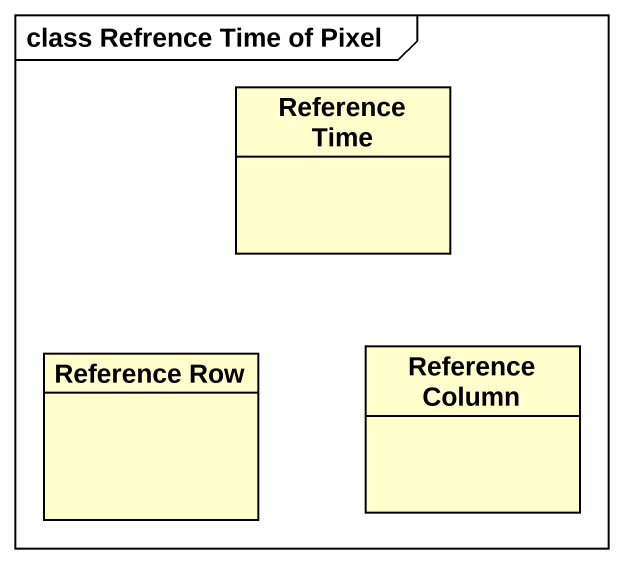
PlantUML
@startuml
mainframe class Refrence Time of Pixel
hide circle
hide empty members
class "Reference Time" as Reference_Time
class "Reference Row" as Reference_Row
class "Reference Column" as Reference_Column
@enduml
